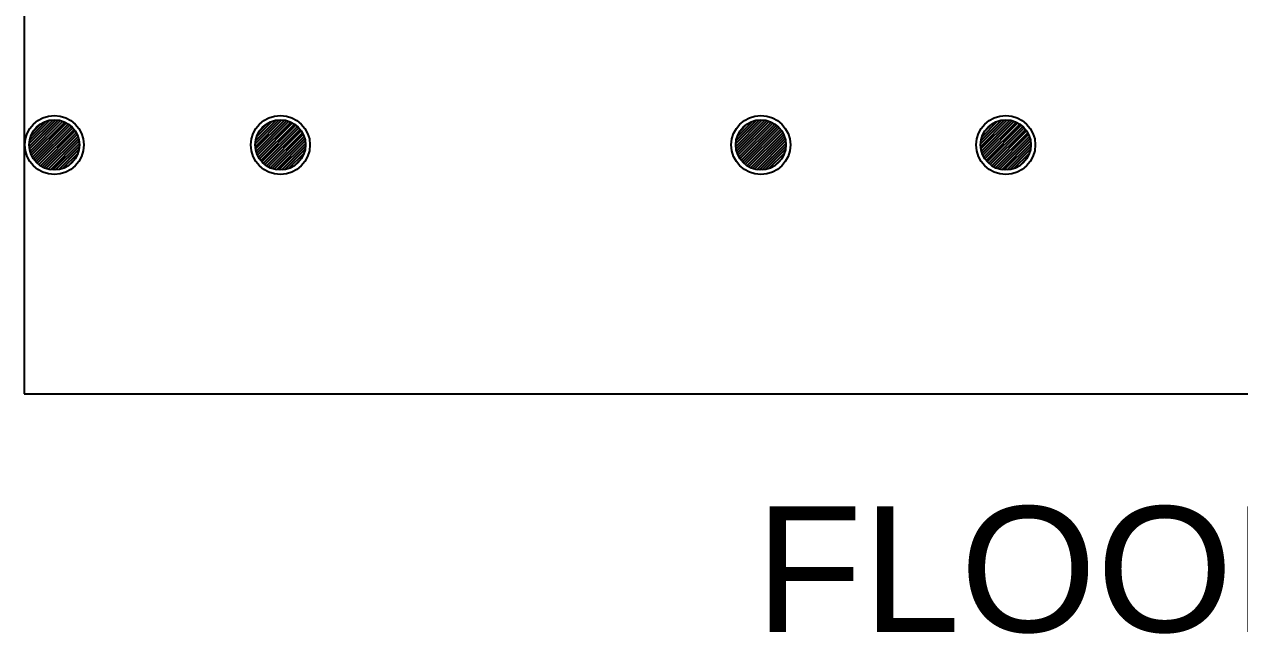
# Model space of a CAD drawing. Header units: inches. Extents: x -0.1 to 45.6, y -3.9 to 61.5.
# Drawn here: x 0 to 19.35, y -3.87 to 5.85 of the extents above; entities that cross this region are included whole.
import ezdxf

# ---------------------------------------------------------------- set-up
doc = ezdxf.new("R2010")
doc.units = ezdxf.units.IN
doc.header["$MEASUREMENT"] = 0
for name, color, linetype in [('A-HATCH-CONC', 8, 'CONTINUOUS'), ('a-revetement', 1, 'CONTINUOUS'), ('Parcelle$0$N-PLOT', 5, 'CONTINUOUS'), ('S-1ST$0$A-STR 1ST', 2, 'CONTINUOUS'), ('S-1ST$0$Parcelle$0$N-PLOT', 5, 'CONTINUOUS'), ('S-BASEMENT 2$0$A-STR BASEMENT TF', 2, 'CONTINUOUS')]:
    doc.layers.add(name, color=color, linetype=linetype)
doc.styles.add('S-BASEMENT 2$0$STYLE1', font='ARIAL.TTF')

msp = doc.modelspace()

# ---------------------------------------------------------------- hatches: boundary and pattern name
at = {"layer": 'A-HATCH-CONC'}
h = msp.add_hatch(dxfattribs=at)
h.set_pattern_fill('ANSI31', color=256, scale=0.25, style=0)
h.set_pattern_definition([(45, (-338380.146732, -23743.415584), (-0.022097086912, 0.022097086912), [])])
h.paths.add_polyline_path([(0.87837, 3.92613, 1), (0.07837, 3.92613, 1)])
h = msp.add_hatch(dxfattribs=at)
h.set_pattern_fill('ANSI31', color=256, scale=0.25, style=0)
h.set_pattern_definition([(45, (-338376.546732, -23743.415584), (-0.022097086912, 0.022097086912), [])])
h.paths.add_polyline_path([(4.47837, 3.92613, 1), (3.67837, 3.92613, 1)])
h = msp.add_hatch(dxfattribs=at)
h.set_pattern_fill('ANSI31', color=256, scale=0.25, style=0)
h.set_pattern_definition([(45, (-338368.896732, -23743.415584), (-0.022097086912, 0.022097086912), [])])
h.paths.add_polyline_path([(12.12837, 3.92613, 1), (11.32837, 3.92613, 1)])
h = msp.add_hatch(dxfattribs=at)
h.set_pattern_fill('ANSI31', color=256, scale=0.25, style=0)
h.set_pattern_definition([(45, (-338364.996732, -23743.415584), (-0.022097086912, 0.022097086912), [])])
h.paths.add_polyline_path([(16.02837, 3.92613, 1), (15.22837, 3.92613, 1)])

# ---------------------------------------------------------------- linework, layer by layer
at = {"layer": 'a-revetement'}
for centre in [(0.47837, 3.92613), (4.07837, 3.92613), (11.72837, 3.92613), (15.62837, 3.92613)]:
    msp.add_circle(centre, 0.47, dxfattribs=at)
at = {"layer": 'Parcelle$0$N-PLOT'}
msp.add_lwpolyline([(0, -0.04387), (38.90837, -0.04387, 0.41421356), (41.90837, 2.95613), (41.90837, 55.41076, 0.4229554), (38.81912, 58.40943), (0, 57.25407)], format="xyb", close=True, dxfattribs=at)
at = {"layer": 'S-1ST$0$A-STR 1ST'}
for centre in [(0.47837, 3.92613), (4.07837, 3.92613), (11.72837, 3.92613), (15.62837, 3.92613)]:
    msp.add_circle(centre, 0.4, dxfattribs=at)
at = {"layer": 'S-1ST$0$Parcelle$0$N-PLOT'}
msp.add_lwpolyline([(0, -0.04387), (38.90837, -0.04387, 0.41421356), (41.90837, 2.95613), (41.90837, 55.41076, 0.4229554), (38.81912, 58.40943), (0, 57.25407)], format="xyb", close=True, dxfattribs=at)

# ---------------------------------------------------------------- texts
at = {"layer": 'S-BASEMENT 2$0$A-STR BASEMENT TF', "style": 'S-BASEMENT 2$0$STYLE1'}
msp.add_text('FLOOR 1', height=2, dxfattribs=at).set_placement((11.64086, -3.83768))

doc.saveas('drawing.dxf')
